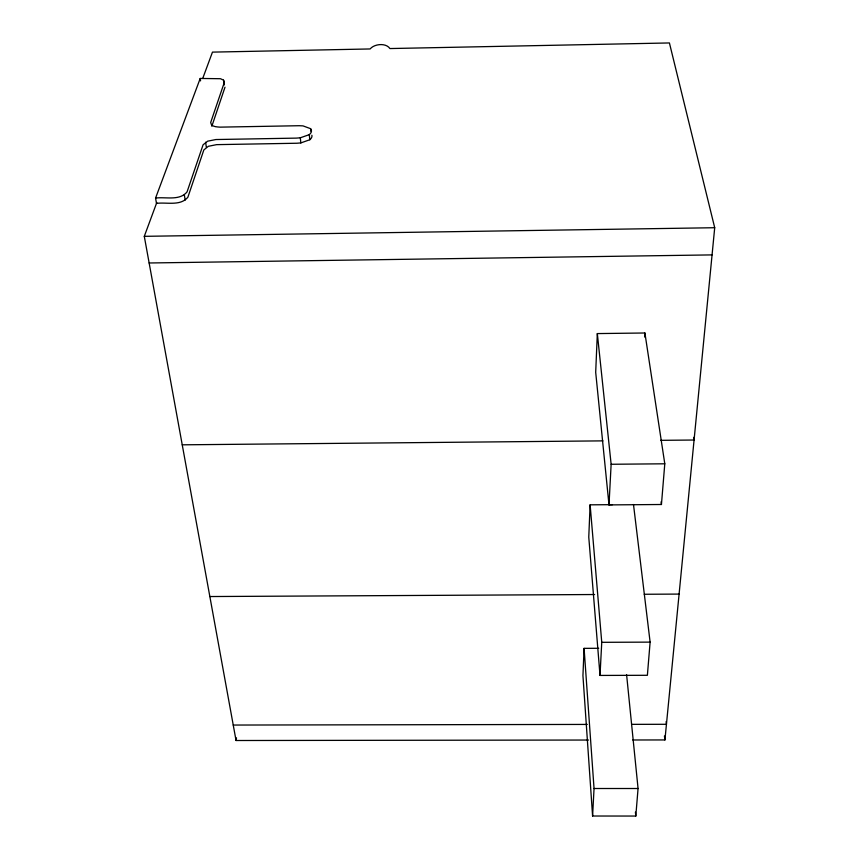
<?xml version="1.0" encoding="UTF-8"?>
<svg xmlns="http://www.w3.org/2000/svg" width="859" height="859" viewBox="0 0 859 859"><rect width="100%" height="100%" fill="white"/><g stroke="black" fill="none" stroke-linecap="round" stroke-linejoin="round"><path stroke-width="1.29" d="M598.702 648.287L584.088 648.352L582.939 675.646L592.592 816.018L635.8 816.05L638.065 788.508L626.598 674.669M612.467 504.662L590.122 504.834L588.769 537.111L600.011 675.432L647.385 675.292L650.113 642.124L633.491 504.501M597.327 333.582L595.695 372.323L608.999 504.909L661.441 504.501L664.791 463.796L644.905 332.991L597.327 333.582L611.136 464.268L608.999 504.909M592.592 816.018L594.041 788.508L584.088 648.352M600.011 675.432L601.751 642.317L590.122 504.834M644.637 337.007L644.905 332.991M632.761 739.986L664.92 739.943L714.709 227.721L669.419 42.95L389.922 48.555C386.013 42.682 374.395 43.755 370.122 48.952L212.463 52.12L202.724 78.437M588.533 740.039L236.053 740.512L236.515 737.881M211.829 126.262L225.004 87.189M236.053 740.512L144.291 236.332L156.81 202.499M311.871 135.239A15.902 7.044 -4.6 0 1 309.798 139.749L300.833 142.916L296.892 143.238L216.608 144.645L208.361 146.298L203.841 149.928L187.896 197.183C180.454 206.428 166.453 201.962 156.478 203.4L155.565 198.085L200.211 78.459L220.484 78.717L223.555 80.155L224.36 82.303L210.691 122.483C210.906 126.885 216.683 126.853 219.947 127.143L299.233 125.715L303.012 125.886L310.593 128.678L310.84 131.223M155.565 198.085C165.562 196.647 179.574 201.113 187.058 191.89L203.089 144.795L207.62 141.187L215.888 139.534L296.366 138.116L300.317 137.794L309.304 134.638A15.934 7.022 -4.6 0 0 310.593 128.678M144.291 236.332L714.709 227.721M149.144 262.983L712.068 254.898M182.237 444.822L602.964 440.871M660.571 440.334L694.072 440.023L693.6 437.381M611.136 464.268L664.791 463.796M209.854 596.543L594.632 594.525M644.239 594.267L679.104 594.084M601.751 642.317L650.113 642.124M233.24 725.05L587.32 724.427M631.569 724.352L666.444 724.298L666.112 721.635M594.041 788.508L638.065 788.508M184.32 194.778L185.168 200.072M205.623 142.229L206.364 147.351M661.065 501.849L661.441 504.501M200.211 78.459L200.566 80.896M223.555 80.155L224.21 85.03M664.436 735.959L664.92 739.943M300.317 137.794L300.833 142.916M635.413 812.077L635.8 816.05M309.304 134.638L309.798 139.749"/></g></svg>
